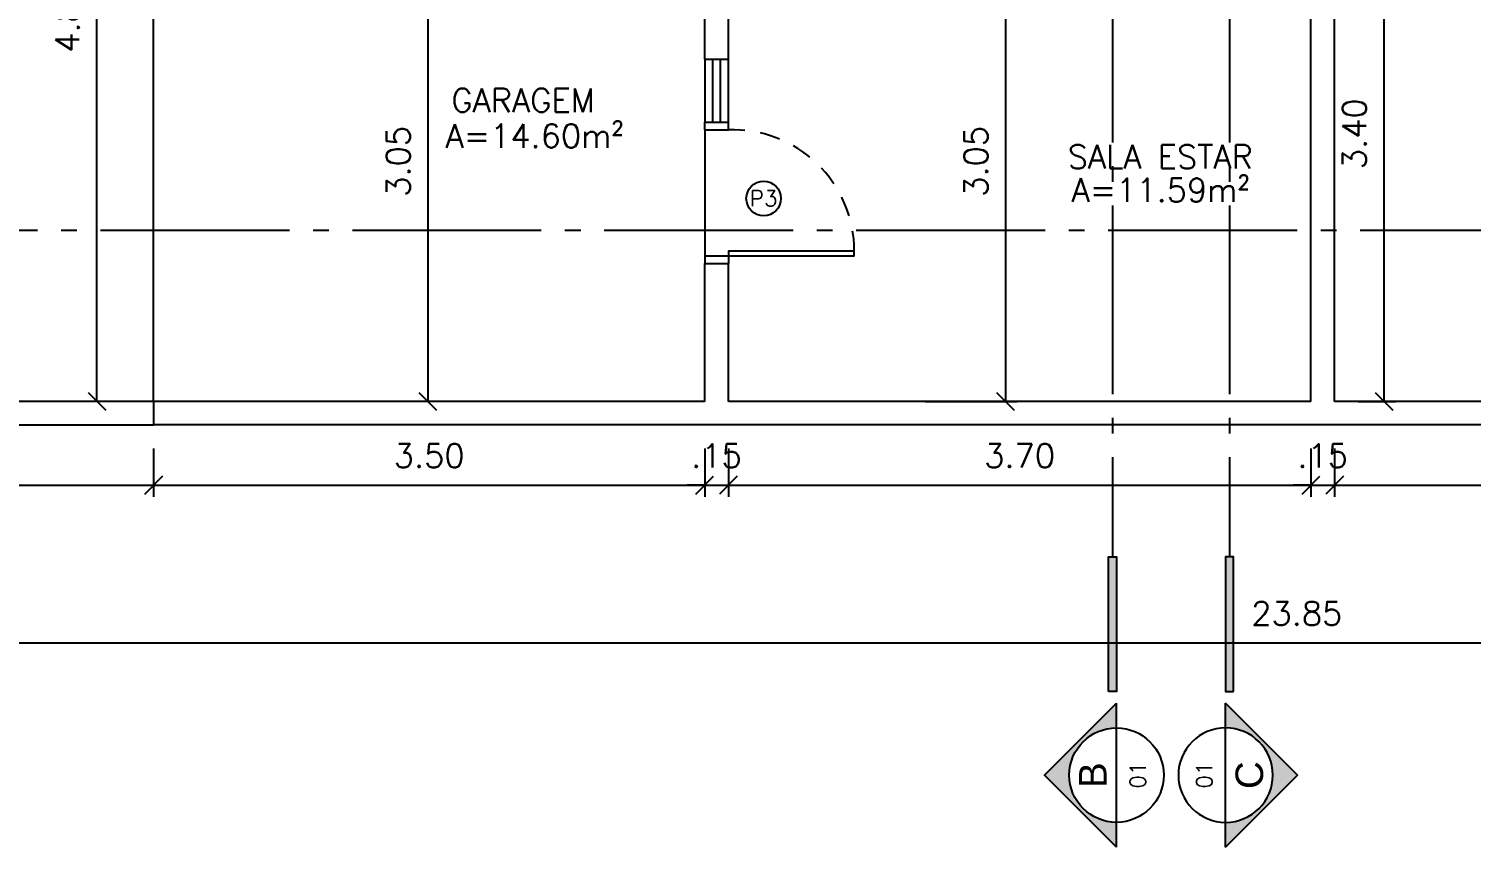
# Model space of a CAD drawing. Header units: millimetres. Extents: x -7.3 to 27.4, y 30.6 to 59.7.
# Drawn here: x -1.57 to 7.59, y 41.27 to 46.47 of the extents above; entities that cross this region are included whole.
import ezdxf
from ezdxf.enums import TextEntityAlignment as Align

# ---------------------------------------------------------------- set-up
doc = ezdxf.new("R2010")
doc.units = ezdxf.units.MM
doc.linetypes.add('ACAD_ISO04W100', pattern=[30, 24, -3, 0, -3])
doc.linetypes.add('HIDDEN', pattern=[9.525, 6.35, -3.175])
for name, color, linetype in [('ARQ-ALVENARIA', 4, 'Continuous'), ('ARQ-COTAS', 30, 'Continuous'), ('ARQ-ESQ-01', 1, 'Continuous'), ('ARQ-ESQ-02', 2, 'Continuous'), ('ARQ-SOLEIRA', 8, 'Continuous'), ('ARQ-SÍMBOLOS', 2, 'Continuous'), ('ARQ-TEXTO2', 2, 'Continuous'), ('ARQ-TEXTO3', 3, 'Continuous'), ('ARQ-TEXTO4', 4, 'Continuous'), ('txt_0', 7, 'Continuous')]:
    doc.layers.add(name, color=color, linetype=linetype)
doc.styles.add('arial', font='arial.ttf')
doc.styles.add('PADRAO_TXT', font='romans.shx')
doc.styles.add('ROMANS', font='romans.shx')
doc.styles.add('Romans_Anot', font='romans.shx')
doc.dimstyles.new('Escala 1-75', dxfattribs={"dimscale": 0.75, "dimtxt": 0.2, "dimasz": 0.15, "dimexe": 0.1, "dimexo": 0.2, "dimgap": 0.15, "dimtad": 1, "dimzin": 4, "dimdsep": 46, "dimtxsty": 'Romans_Anot', "dimblk": 'OBLIQUE', "dimcen": 0.25, "dimclrd": 256, "dimclre": 256, "dimclrt": 2, "dimadec": 0, "dimazin": 0, "dimtfac": 1, "dimtix": 1, "dimtmove": 2, "dimatfit": 3, "dimfxl": 0, "dimlwd": -1, "dimlwe": -1, "dimarcsym": 0})

# ---------------------------------------------------------------- blocks, each defined once
blk = doc.blocks.new('_Oblique')
at = {"color": 0, "linetype": 'ByBlock', "lineweight": -2}
blk.add_line((-0.5, -0.5), (0.5, 0.5), dxfattribs=at)
blk = doc.blocks.new('*D86')
at = {"layer": 'ARQ-COTAS', "ltscale": 0.03, "transparency": 16777216}
for p, q in [((6.7202, 43.8009), (6.7202, 43.4934)), ((9.3202, 43.8009), (9.3202, 43.4934)), ((6.7202, 43.5684), (9.3202, 43.5684))]:
    blk.add_line(p, q, dxfattribs=at)
at = {"layer": 'Defpoints', "color": 0, "ltscale": 0.03, "transparency": 16777216}
for p in [(6.7202, 43.9509), (9.3202, 43.9509), (9.3202, 43.5684)]:
    blk.add_point(p, dxfattribs=at)
at = {"layer": 'ARQ-COTAS', "ltscale": 0.03, "transparency": 16777216, "xscale": 0.1125, "yscale": 0.1125, "zscale": 0.1125, "rotation": 180}
blk.add_blockref('_Oblique', (6.7202, 43.5684), dxfattribs=at)
at = {"layer": 'ARQ-COTAS', "ltscale": 0.03, "transparency": 16777216, "xscale": 0.1125, "yscale": 0.1125, "zscale": 0.1125}
blk.add_blockref('_Oblique', (9.3202, 43.5684), dxfattribs=at)
at = {"layer": 'ARQ-COTAS', "color": 2, "ltscale": 0.03, "transparency": 16777216, "insert": (8.0202, 43.7559), "char_height": 0.15, "attachment_point": 5, "style": 'Romans_Anot'}
blk.add_mtext('2.60', dxfattribs=at)
blk = doc.blocks.new('*D87')
at = {"layer": 'ARQ-COTAS', "ltscale": 0.03, "transparency": 16777216}
for p, q in [((6.8702, 47.5014), (7.1093, 47.5014)), ((7.0343, 47.5014), (7.0343, 44.1009)), ((6.8702, 44.1009), (7.1093, 44.1009))]:
    blk.add_line(p, q, dxfattribs=at)
at = {"layer": 'Defpoints', "color": 0, "ltscale": 0.03, "transparency": 16777216}
for p in [(6.7202, 47.5014), (6.7202, 44.1009), (7.0343, 44.1009)]:
    blk.add_point(p, dxfattribs=at)
at = {"layer": 'ARQ-COTAS', "ltscale": 0.03, "transparency": 16777216, "xscale": 0.1125, "yscale": 0.1125, "zscale": 0.1125}
for p, rotation in [((7.0343, 47.5014), 90), ((7.0343, 44.1009), 270)]:
    blk.add_blockref('_Oblique', p, dxfattribs=dict(at, rotation=rotation))
at = {"layer": 'ARQ-COTAS', "color": 2, "ltscale": 0.03, "transparency": 16777216, "insert": (6.8468, 45.8011), "char_height": 0.15, "attachment_point": 5, "rotation": 90, "style": 'Romans_Anot'}
blk.add_mtext('3.40', dxfattribs=at)
blk = doc.blocks.new('*D88')
at = {"layer": 'ARQ-COTAS', "ltscale": 0.03, "transparency": 16777216}
for p, q in [((2.8702, 43.8009), (2.8702, 43.4934)), ((6.5702, 43.8009), (6.5702, 43.4934)), ((2.8702, 43.5684), (6.5702, 43.5684))]:
    blk.add_line(p, q, dxfattribs=at)
at = {"layer": 'Defpoints', "color": 0, "ltscale": 0.03, "transparency": 16777216}
for p in [(2.8702, 43.9509), (6.5702, 43.9509), (6.5702, 43.5684)]:
    blk.add_point(p, dxfattribs=at)
at = {"layer": 'ARQ-COTAS', "ltscale": 0.03, "transparency": 16777216, "xscale": 0.1125, "yscale": 0.1125, "zscale": 0.1125, "rotation": 180}
blk.add_blockref('_Oblique', (2.8702, 43.5684), dxfattribs=at)
at = {"layer": 'ARQ-COTAS', "ltscale": 0.03, "transparency": 16777216, "xscale": 0.1125, "yscale": 0.1125, "zscale": 0.1125}
blk.add_blockref('_Oblique', (6.5702, 43.5684), dxfattribs=at)
at = {"layer": 'ARQ-COTAS', "color": 2, "ltscale": 0.03, "transparency": 16777216, "insert": (4.7202, 43.7559), "char_height": 0.15, "attachment_point": 5, "style": 'Romans_Anot'}
blk.add_mtext('3.70', dxfattribs=at)
blk = doc.blocks.new('*D103')
at = {"layer": 'ARQ-COTAS', "ltscale": 0.03, "transparency": 16777216}
for p, q in [((-5.9988, 43.8009), (-5.9988, 42.4907)), ((17.8512, 43.8009), (17.8512, 42.4907)), ((-5.9988, 42.5657), (17.8512, 42.5657))]:
    blk.add_line(p, q, dxfattribs=at)
at = {"layer": 'Defpoints', "color": 0, "ltscale": 0.03, "transparency": 16777216}
for p in [(-5.9988, 43.9509), (17.8512, 43.9509), (17.8512, 42.5657)]:
    blk.add_point(p, dxfattribs=at)
at = {"layer": 'ARQ-COTAS', "ltscale": 0.03, "transparency": 16777216, "xscale": 0.1125, "yscale": 0.1125, "zscale": 0.1125, "rotation": 180}
blk.add_blockref('_Oblique', (-5.9988, 42.5657), dxfattribs=at)
at = {"layer": 'ARQ-COTAS', "ltscale": 0.03, "transparency": 16777216, "xscale": 0.1125, "yscale": 0.1125, "zscale": 0.1125}
blk.add_blockref('_Oblique', (17.8512, 42.5657), dxfattribs=at)
at = {"layer": 'ARQ-COTAS', "color": 2, "ltscale": 0.03, "transparency": 16777216, "insert": (6.4805, 42.7532), "char_height": 0.15, "attachment_point": 5, "style": 'Romans_Anot'}
blk.add_mtext('23.85', dxfattribs=at)
blk = doc.blocks.new('*D105')
at = {"layer": 'ARQ-COTAS', "ltscale": 0.03, "transparency": 16777216}
for p, q in [((-0.7798, 43.8009), (-0.7798, 43.4934)), ((2.7202, 43.8009), (2.7202, 43.4934)), ((-0.7798, 43.5684), (2.7202, 43.5684))]:
    blk.add_line(p, q, dxfattribs=at)
at = {"layer": 'Defpoints', "color": 0, "ltscale": 0.03, "transparency": 16777216}
for p in [(-0.7798, 43.9509), (2.7202, 43.9509), (2.7202, 43.5684)]:
    blk.add_point(p, dxfattribs=at)
at = {"layer": 'ARQ-COTAS', "ltscale": 0.03, "transparency": 16777216, "xscale": 0.1125, "yscale": 0.1125, "zscale": 0.1125, "rotation": 180}
blk.add_blockref('_Oblique', (-0.7798, 43.5684), dxfattribs=at)
at = {"layer": 'ARQ-COTAS', "ltscale": 0.03, "transparency": 16777216, "xscale": 0.1125, "yscale": 0.1125, "zscale": 0.1125}
blk.add_blockref('_Oblique', (2.7202, 43.5684), dxfattribs=at)
at = {"layer": 'ARQ-COTAS', "color": 2, "ltscale": 0.03, "transparency": 16777216, "insert": (0.9702, 43.7559), "char_height": 0.15, "attachment_point": 5, "style": 'Romans_Anot'}
blk.add_mtext('3.50', dxfattribs=at)
blk = doc.blocks.new('*D106')
at = {"layer": 'ARQ-COTAS', "ltscale": 0.03, "transparency": 16777216}
for p, q in [((-5.7798, 43.8009), (-5.7798, 43.4934)), ((-0.7798, 43.8009), (-0.7798, 43.4934)), ((-5.7798, 43.5684), (-0.7798, 43.5684))]:
    blk.add_line(p, q, dxfattribs=at)
at = {"layer": 'Defpoints', "color": 0, "ltscale": 0.03, "transparency": 16777216}
for p in [(-5.7798, 43.9509), (-0.7798, 43.9509), (-0.7798, 43.5684)]:
    blk.add_point(p, dxfattribs=at)
at = {"layer": 'ARQ-COTAS', "ltscale": 0.03, "transparency": 16777216, "xscale": 0.1125, "yscale": 0.1125, "zscale": 0.1125, "rotation": 180}
blk.add_blockref('_Oblique', (-5.7798, 43.5684), dxfattribs=at)
at = {"layer": 'ARQ-COTAS', "ltscale": 0.03, "transparency": 16777216, "xscale": 0.1125, "yscale": 0.1125, "zscale": 0.1125}
blk.add_blockref('_Oblique', (-0.7798, 43.5684), dxfattribs=at)
at = {"layer": 'ARQ-COTAS', "color": 2, "ltscale": 0.03, "transparency": 16777216, "insert": (-3.2798, 43.7559), "char_height": 0.15, "attachment_point": 5, "style": 'Romans_Anot'}
blk.add_mtext('5.00', dxfattribs=at)
blk = doc.blocks.new('*D108')
at = {"layer": 'ARQ-COTAS', "ltscale": 0.03, "transparency": 16777216}
for p, q in [((4.1202, 47.1509), (4.7048, 47.1509)), ((4.6298, 47.1509), (4.6298, 44.1009)), ((4.1202, 44.1009), (4.7048, 44.1009))]:
    blk.add_line(p, q, dxfattribs=at)
at = {"layer": 'Defpoints', "color": 0, "ltscale": 0.03, "transparency": 16777216}
for p in [(3.9702, 47.1509), (3.9702, 44.1009), (4.6298, 44.1009)]:
    blk.add_point(p, dxfattribs=at)
at = {"layer": 'ARQ-COTAS', "ltscale": 0.03, "transparency": 16777216, "xscale": 0.1125, "yscale": 0.1125, "zscale": 0.1125}
for p, rotation in [((4.6298, 47.1509), 90), ((4.6298, 44.1009), 270)]:
    blk.add_blockref('_Oblique', p, dxfattribs=dict(at, rotation=rotation))
at = {"layer": 'ARQ-COTAS', "color": 2, "ltscale": 0.03, "transparency": 16777216, "insert": (4.4423, 45.6259), "char_height": 0.15, "attachment_point": 5, "rotation": 90, "style": 'Romans_Anot'}
blk.add_mtext('3.05', dxfattribs=at)
blk = doc.blocks.new('*D110')
at = {"layer": 'ARQ-COTAS', "ltscale": 0.03, "transparency": 16777216}
for p, q in [((1.2202, 47.1509), (0.8863, 47.1509)), ((0.9613, 47.1509), (0.9613, 44.1009)), ((1.2202, 44.1009), (0.8863, 44.1009))]:
    blk.add_line(p, q, dxfattribs=at)
at = {"layer": 'Defpoints', "color": 0, "ltscale": 0.03, "transparency": 16777216}
for p in [(1.3702, 47.1509), (0.9613, 44.1009), (1.3702, 44.1009)]:
    blk.add_point(p, dxfattribs=at)
at = {"layer": 'ARQ-COTAS', "ltscale": 0.03, "transparency": 16777216, "xscale": 0.1125, "yscale": 0.1125, "zscale": 0.1125}
for p, rotation in [((0.9613, 47.1509), 90), ((0.9613, 44.1009), 270)]:
    blk.add_blockref('_Oblique', p, dxfattribs=dict(at, rotation=rotation))
at = {"layer": 'ARQ-COTAS', "color": 2, "ltscale": 0.03, "transparency": 16777216, "insert": (0.7738, 45.6259), "char_height": 0.15, "attachment_point": 5, "rotation": 90, "style": 'Romans_Anot'}
blk.add_mtext('3.05', dxfattribs=at)
blk = doc.blocks.new('*D113')
at = {"layer": 'ARQ-COTAS', "ltscale": 0.03, "transparency": 16777216}
for p, q in [((-0.9298, 48.9809), (-1.2147, 48.9809)), ((-1.1397, 44.1009), (-1.1397, 48.9809)), ((-0.9298, 44.1009), (-1.2147, 44.1009))]:
    blk.add_line(p, q, dxfattribs=at)
at = {"layer": 'Defpoints', "color": 0, "ltscale": 0.03, "transparency": 16777216}
for p in [(-1.1397, 48.9809), (-0.7798, 48.9809), (-0.7798, 44.1009)]:
    blk.add_point(p, dxfattribs=at)
at = {"layer": 'ARQ-COTAS', "ltscale": 0.03, "transparency": 16777216, "xscale": 0.1125, "yscale": 0.1125, "zscale": 0.1125}
for p, rotation in [((-1.1397, 48.9809), 90), ((-1.1397, 44.1009), 270)]:
    blk.add_blockref('_Oblique', p, dxfattribs=dict(at, rotation=rotation))
at = {"layer": 'ARQ-COTAS', "color": 2, "ltscale": 0.03, "transparency": 16777216, "insert": (-1.3272, 46.5409), "char_height": 0.15, "attachment_point": 5, "rotation": 90, "style": 'Romans_Anot'}
blk.add_mtext('4.88', dxfattribs=at)
blk = doc.blocks.new('Símbolo_Corte')
at = {"layer": 'ARQ-SÍMBOLOS'}
h = blk.add_hatch(color=256, dxfattribs=at)
h.dxf.hatch_style = 1
h.paths.add_polyline_path([(0, 0.915), (-0.915, 0), (-0.6, 0, -1), (0.6, 0), (0.915, 0)])
at = {"layer": 'ARQ-SÍMBOLOS', "ltscale": 0.1}
blk.add_hatch(color=256, dxfattribs=at).paths.add_polyline_path([(1.063, 0.1), (2.775, 0.1), (2.775, 0), (1.063, 0)])
at = {"layer": 'ARQ-SÍMBOLOS'}
for p, q in [((-0.915, 0), (-0.6, 0)), ((0.6, 0), (0.915, 0))]:
    blk.add_line(p, q, dxfattribs=at)
at = {"layer": 'ARQ-SÍMBOLOS', "color": 4}
blk.add_line((-0.6, 0), (0.6, 0), dxfattribs=at)
at = {"layer": 'ARQ-SÍMBOLOS'}
blk.add_lwpolyline([(-0.915, 0), (0, 0.915), (0.915, 0)], dxfattribs=at)
blk.add_lwpolyline([(1.063, 0.1), (2.775, 0.1), (2.775, 0), (1.063, 0)], close=True, dxfattribs=at)
blk.add_circle((0, 0), 0.6, dxfattribs=at)
at = {"layer": 'ARQ-TEXTO2', "style": 'ROMANS'}
blk.add_attdef('NUMERO-FOLHA', text='', height=0.2, dxfattribs=at).set_placement((0, -0.271), align=Align.MIDDLE_CENTER)
at = {"layer": 'ARQ-TEXTO4', "style": 'arial'}
blk.add_attdef('NUMERO-DESENHO-NA-FOLHA', text='', height=0.35, dxfattribs=at).set_placement((0, 0.301), align=Align.MIDDLE_CENTER)
blk = doc.blocks.new('sc_codp')
at = {"layer": 'txt_0', "style": 'PADRAO_TXT'}
blk.add_attdef('CODIGO_PORTA', text='', height=1, dxfattribs=at).set_placement((0, 0), align=Align.MIDDLE)
blk = doc.blocks.new('*D121')
at = {"layer": 'ARQ-COTAS', "ltscale": 0.03, "transparency": 16777216}
for p, q in [((2.7202, 43.8009), (2.7202, 43.4934)), ((2.8702, 43.8009), (2.8702, 43.4934)), ((2.7202, 43.5684), (2.6077, 43.5684)), ((2.7202, 43.5684), (2.8702, 43.5684)), ((2.8702, 43.5684), (2.9827, 43.5684))]:
    blk.add_line(p, q, dxfattribs=at)
at = {"layer": 'Defpoints', "color": 0, "ltscale": 0.03, "transparency": 16777216}
for p in [(2.7202, 43.9509), (2.8702, 43.9509), (2.8702, 43.5684)]:
    blk.add_point(p, dxfattribs=at)
at = {"layer": 'ARQ-COTAS', "ltscale": 0.03, "transparency": 16777216, "xscale": 0.1125, "yscale": 0.1125, "zscale": 0.1125}
blk.add_blockref('_Oblique', (2.7202, 43.5684), dxfattribs=at)
at = {"layer": 'ARQ-COTAS', "ltscale": 0.03, "transparency": 16777216, "xscale": 0.1125, "yscale": 0.1125, "zscale": 0.1125, "rotation": 180}
blk.add_blockref('_Oblique', (2.8702, 43.5684), dxfattribs=at)
at = {"layer": 'ARQ-COTAS', "color": 2, "ltscale": 0.03, "transparency": 16777216, "insert": (2.7952, 43.7559), "char_height": 0.15, "attachment_point": 5, "style": 'Romans_Anot'}
blk.add_mtext('.15', dxfattribs=at)
blk = doc.blocks.new('*D122')
at = {"layer": 'ARQ-COTAS', "ltscale": 0.03, "transparency": 16777216}
for p, q in [((6.5702, 43.7184), (6.5702, 43.6434)), ((6.7202, 43.7184), (6.7202, 43.6434)), ((6.5702, 43.5684), (6.4577, 43.5684)), ((6.5702, 43.5684), (6.7202, 43.5684)), ((6.7202, 43.5684), (6.8327, 43.5684))]:
    blk.add_line(p, q, dxfattribs=at)
at = {"layer": 'Defpoints', "color": 0, "ltscale": 0.03, "transparency": 16777216}
for p in [(6.5702, 43.5684), (6.7202, 43.5684), (6.7202, 43.5684)]:
    blk.add_point(p, dxfattribs=at)
at = {"layer": 'ARQ-COTAS', "ltscale": 0.03, "transparency": 16777216, "xscale": 0.1125, "yscale": 0.1125, "zscale": 0.1125}
blk.add_blockref('_Oblique', (6.5702, 43.5684), dxfattribs=at)
at = {"layer": 'ARQ-COTAS', "ltscale": 0.03, "transparency": 16777216, "xscale": 0.1125, "yscale": 0.1125, "zscale": 0.1125, "rotation": 180}
blk.add_blockref('_Oblique', (6.7202, 43.5684), dxfattribs=at)
at = {"layer": 'ARQ-COTAS', "color": 2, "ltscale": 0.03, "transparency": 16777216, "insert": (6.6452, 43.7559), "char_height": 0.15, "attachment_point": 5, "style": 'Romans_Anot'}
blk.add_mtext('.15', dxfattribs=at)

msp = doc.modelspace()

# ---------------------------------------------------------------- linework, layer by layer
at = {"ltscale": 0.03}
for p, q in [((-0.7798, 44.1009), (-5.9407, 44.1009)), ((-5.9988, 43.9509), (-0.7798, 43.9509))]:
    msp.add_line(p, q, dxfattribs=at)
at = {"layer": 'ARQ-ALVENARIA', "ltscale": 0.03}
for p, q in [((6.5702, 44.1009), (6.5702, 47.6514)), ((6.7202, 44.1009), (6.7202, 47.5014)), ((2.7202, 46.2759), (2.7202, 47.1509)), ((2.8702, 46.2759), (2.8702, 47.1509)), ((2.7202, 46.2759), (2.8702, 46.2759)), ((2.7202, 44.9759), (2.8702, 44.9759)), ((2.7202, 44.1009), (2.7202, 44.9759)), ((2.8702, 44.1009), (2.8702, 44.9759)), ((2.7202, 44.1009), (-0.7798, 44.1009)), ((-0.7798, 44.1009), (-0.7798, 43.9509)), ((6.5702, 44.1009), (2.8702, 44.1009)), ((9.3202, 44.1009), (6.7202, 44.1009)), ((9.4702, 43.9509), (-0.7798, 43.9509))]:
    msp.add_line(p, q, dxfattribs=at)
at = {"layer": 'ARQ-ESQ-01', "ltscale": 0.03}
for p, q in [((2.7202, 46.2759), (2.7202, 45.8759)), ((2.8702, 45.8759), (2.8702, 46.2759))]:
    msp.add_line(p, q, dxfattribs=at)
at = {"layer": 'ARQ-ESQ-01', "linetype": 'HIDDEN', "ltscale": 0.02}
msp.add_arc((2.8996, 45.0559), 0.7706, 0, 92.18938, dxfattribs=at)
at = {"layer": 'ARQ-ESQ-02', "ltscale": 0.03}
for p, q in [((2.7702, 46.2759), (2.7702, 45.8759)), ((2.8202, 45.8759), (2.8202, 46.2759)), ((2.7202, 45.8759), (2.8702, 45.8759)), ((2.7202, 45.8259), (2.7202, 45.8759)), ((2.7202, 45.8259), (2.8702, 45.8259)), ((2.8702, 45.8259), (2.8702, 45.8759)), ((2.8702, 45.8259), (2.8702, 45.8759)), ((2.7202, 45.0259), (2.8702, 45.0259)), ((2.7202, 45.0259), (2.7202, 44.9759)), ((2.8702, 45.0259), (2.8702, 44.9759))]:
    msp.add_line(p, q, dxfattribs=at)
msp.add_lwpolyline([(2.8702, 45.0259), (3.6702, 45.0259), (3.6702, 45.0559), (2.8702, 45.0559), (2.8702, 45.0259)], dxfattribs=at)
at = {"layer": 'ARQ-SOLEIRA', "ltscale": 0.03}
for p, q in [((-0.7798, 44.1009), (-0.7798, 48.9809)), ((2.7202, 45.8259), (2.7202, 45.0259))]:
    msp.add_line(p, q, dxfattribs=at)
at = {"layer": 'ARQ-SÍMBOLOS', "linetype": 'ACAD_ISO04W100', "ltscale": 0.05}
for p, q in [((5.3105, 50.146), (5.3105, 43.1135)), ((6.0534, 50.146), (6.0534, 43.1135)), ((-4.3177, 45.1894), (18.3972, 45.1894))]:
    msp.add_line(p, q, dxfattribs=at)
at = {"layer": 'txt_0', "ltscale": 0.03}
msp.add_circle((3.0944, 45.3903), 0.11, dxfattribs=at)

# ---------------------------------------------------------------- block references
at = {"layer": 'ARQ-SÍMBOLOS', "ltscale": 0.03, "xscale": 0.5, "yscale": 0.5, "zscale": 0.5, "rotation": 90}
msp.add_blockref('Símbolo_Corte', (5.3355, 41.7261), dxfattribs=at).add_auto_attribs({'NUMERO-FOLHA': '01', 'NUMERO-DESENHO-NA-FOLHA': 'B'})
at = {"layer": 'ARQ-SÍMBOLOS', "ltscale": 0.03}
ref = msp.add_blockref('Símbolo_Corte', (6.0284, 41.7261), dxfattribs=dict(at, xscale=-0.5, yscale=0.5, zscale=0.5, rotation=270))
ref.add_attrib('NUMERO-FOLHA', '01', dxfattribs={"layer": 'ARQ-TEXTO2', "ltscale": 0.03, "height": 0.1, "rotation": 90, "style": 'ROMANS'}).set_placement((5.8929, 41.7261), align=Align.MIDDLE_CENTER)
ref.add_attrib('NUMERO-DESENHO-NA-FOLHA', 'C', dxfattribs={"layer": 'ARQ-TEXTO4', "ltscale": 0.03, "height": 0.175, "rotation": 90, "style": 'arial'}).set_placement((6.179, 41.7261), align=Align.MIDDLE_CENTER)
at = {"layer": 'txt_0', "ltscale": 0.03, "xscale": 0.1, "yscale": 0.1, "zscale": 0.1}
msp.add_blockref('sc_codp', (3.0944, 45.3903), dxfattribs=at).add_auto_attribs({'CODIGO_PORTA': 'P3'})

# ---------------------------------------------------------------- texts
at = {"layer": 'ARQ-TEXTO3', "style": 'ROMANS'}
for s, p in [('GARAGEM', (1.1107, 45.9391)), ('A=14.60m²', (1.0742, 45.7127)), ('SALA ESTAR', (5.0255, 45.5804)), ('A=11.59m²', (5.0502, 45.3688))]:
    msp.add_text(s, height=0.15, dxfattribs=at).set_placement(p)

# ---------------------------------------------------------------- dimensions: what is measured, and where the dimension line sits
at = {"layer": 'ARQ-COTAS', "ltscale": 0.03}
for base, p1, p2, picture, middle in [((-1.1397, 48.9809), (-0.7798, 44.1009), (-0.7798, 48.9809), '*D113', (-1.3272, 46.5409)), ((7.0343, 44.1009), (6.7202, 47.5014), (6.7202, 44.1009), '*D87', (6.8468, 45.8011)), ((0.9613, 44.1009), (1.3702, 47.1509), (1.3702, 44.1009), '*D110', (0.7738, 45.6259)), ((4.6298, 44.1009), (3.9702, 47.1509), (3.9702, 44.1009), '*D108', (4.4423, 45.6259))]:
    dim = msp.add_linear_dim(base=base, p1=p1, p2=p2, angle=90, dimstyle='Escala 1-75', dxfattribs=at)
    dim.commit()
    dim.dimension.update_dxf_attribs({"geometry": picture, "text_midpoint": middle})
dim = msp.add_linear_dim(base=(17.8512, 42.5657), p1=(-5.9988, 43.9509), p2=(17.8512, 43.9509), dimstyle='Escala 1-75', dxfattribs=at)
dim.commit()
dim.dimension.update_dxf_attribs({"geometry": '*D103', "text_midpoint": (6.4805, 42.7532), "dimtype": 160})
for base, p1, p2, picture, middle in [((-0.7798, 43.5684), (-5.7798, 43.9509), (-0.7798, 43.9509), '*D106', (-3.2798, 43.7559)), ((2.7202, 43.5684), (-0.7798, 43.9509), (2.7202, 43.9509), '*D105', (0.9702, 43.7559)), ((2.8702, 43.5684), (2.7202, 43.9509), (2.8702, 43.9509), '*D121', (2.7952, 43.7559)), ((6.5702, 43.5684), (2.8702, 43.9509), (6.5702, 43.9509), '*D88', (4.7202, 43.7559)), ((9.3202, 43.5684), (6.7202, 43.9509), (9.3202, 43.9509), '*D86', (8.0202, 43.7559)), ((6.7202, 43.5684), (6.5702, 43.5684), (6.7202, 43.5684), '*D122', (6.6452, 43.7559))]:
    dim = msp.add_linear_dim(base=base, p1=p1, p2=p2, dimstyle='Escala 1-75', dxfattribs=at)
    dim.commit()
    dim.dimension.update_dxf_attribs({"geometry": picture, "text_midpoint": middle})

doc.saveas('drawing.dxf')
